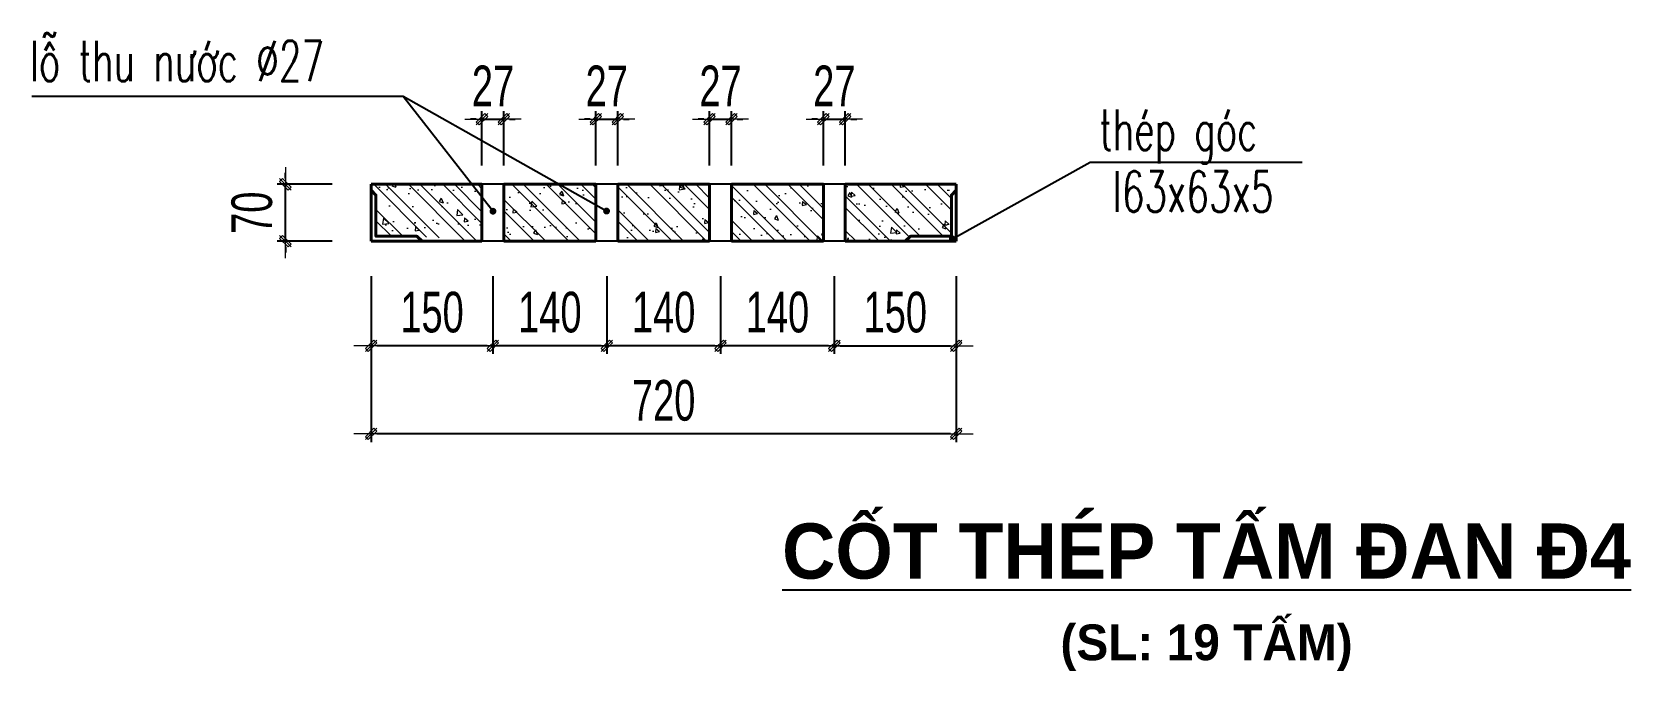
# Model space of a CAD drawing. Header units: inches. Extents: x -676 to 53517, y -16349 to 46516.
# Drawn here: x 31917 to 33885, y 11685 to 12471 of the extents above; entities that cross this region are included whole.
import ezdxf
from ezdxf.enums import TextEntityAlignment as Align

# ---------------------------------------------------------------- set-up
doc = ezdxf.new("R2010")
doc.units = ezdxf.units.IN
doc.header["$MEASUREMENT"] = 0
for name, color, linetype, lineweight in [('LC Dim', 8, 'Continuous', 18), ('LC Hatch', 252, 'Continuous', 9), ('LC Net dam2', 6, 'Continuous', 40), ('LC Text1', 3, 'Continuous', 20), ('LC Text2', 7, 'Continuous', 25), ('THAY', 7, 'Continuous', 25)]:
    doc.layers.add(name, color=color, linetype=linetype, lineweight=lineweight)
doc.styles.add('Arch-Dim', font='vnsimli.shx', dxfattribs={"width": 0.65})
doc.styles.add('HOATBIF', font='hoatbif.shx', dxfattribs={"width": 0.7})
doc.styles.add('LC 1', font='')
doc.styles.get('LC 1').set_extended_font_data('.VnAvantH', bold=True)
doc.dimstyles.new('1-100(1-25)', dxfattribs={"dimscale": 25, "dimtxt": 2.5, "dimasz": 0.35, "dimexe": 0.5, "dimexo": 0, "dimgap": 0.8, "dimtad": 1, "dimdec": 0, "dimzin": 0, "dimdsep": 46, "dimtxsty": 'HOATBIF', "dimblk1": 'DOT', "dimblk2": 'DOT', "dimsah": 1, "dimcen": -1, "dimdle": 1, "dimclrd": 256, "dimclre": 256, "dimclrt": 4, "dimadec": 3, "dimazin": 2, "dimtfac": 0.3333333333333333, "dimtdec": 0, "dimtix": 1, "dimtmove": 2, "dimatfit": 3, "dimldrblk": 'DOT', "dimfxl": 1, "dimtvp": 0.8333333333333331, "dimtolj": 1, "dimtzin": 0, "dimarcsym": 0})

# ---------------------------------------------------------------- blocks, each defined once
blk = doc.blocks.new('DOT')
at = {"layer": 'LC Dim'}
blk.add_line((-3, 0), (3, 0), dxfattribs=at)
at = {"layer": 'LC Dim', "color": 4}
blk.add_line((-1, -1), (1, 1), dxfattribs=at)
blk.add_lwpolyline([(0.5, 1), (-1, -0.5), (-0.5, -1), (1, 0.5)], close=True, dxfattribs=at)
blk = doc.blocks.new('*D487')
at = {"layer": 'Defpoints', "color": 0, "transparency": 16777216}
for p in [(32764.3380156849, 12170.19349480207), (32904.33801568473, 12170.19349480207), (32764.3380156849, 12084.79087703897)]:
    blk.add_point(p, dxfattribs=at)
at = {"layer": 'LC Dim', "lineweight": -2, "transparency": 16777216}
for p, q in [((32764.3380156849, 12170.19349480207), (32764.3380156849, 12074.79087703897)), ((32904.33801568473, 12170.19349480207), (32904.33801568473, 12074.79087703897)), ((32897.33801568473, 12084.79087703897), (32771.3380156849, 12084.79087703897))]:
    blk.add_line(p, q, dxfattribs=at)
at = {"layer": 'LC Dim', "lineweight": -2, "transparency": 16777216, "xscale": 7, "yscale": 7, "zscale": 7, "rotation": 180}
blk.add_blockref('DOT', (32764.3380156849, 12084.79087703897), dxfattribs=at)
at = {"layer": 'LC Dim', "lineweight": -2, "transparency": 16777216, "xscale": 7, "yscale": 7, "zscale": 7}
blk.add_blockref('DOT', (32904.33801568473, 12084.79087703897), dxfattribs=at)
at = {"layer": 'LC Dim', "color": 4, "transparency": 16777216, "insert": (32834.33801568481, 12125.79087703897), "char_height": 50, "attachment_point": 5, "style": 'HOATBIF'}
blk.add_mtext('\\A1;140', dxfattribs=at)
blk = doc.blocks.new('_Dot')
at = {"color": 0, "linetype": 'ByBlock', "lineweight": -2}
blk.add_line((-0.5, 0), (-1, 0), dxfattribs=at)
at = {"color": 0, "linetype": 'ByBlock', "const_width": 0.5}
blk.add_lwpolyline([(-0.25, 0, 1), (0.25, 0, 1)], format="xyb", close=True, dxfattribs=at)
blk = doc.blocks.new('*D488')
at = {"layer": 'Defpoints', "color": 0, "transparency": 16777216}
for p in [(32624.3380156849, 12170.19349480207), (32764.3380156849, 12170.19349480207), (32624.3380156849, 12084.79087703897)]:
    blk.add_point(p, dxfattribs=at)
at = {"layer": 'LC Dim', "lineweight": -2, "transparency": 16777216}
for p, q in [((32624.3380156849, 12170.19349480207), (32624.3380156849, 12074.79087703897)), ((32764.3380156849, 12170.19349480207), (32764.3380156849, 12074.79087703897)), ((32757.3380156849, 12084.79087703897), (32631.3380156849, 12084.79087703897))]:
    blk.add_line(p, q, dxfattribs=at)
at = {"layer": 'LC Dim', "lineweight": -2, "transparency": 16777216, "xscale": 7, "yscale": 7, "zscale": 7, "rotation": 180}
blk.add_blockref('DOT', (32624.3380156849, 12084.79087703897), dxfattribs=at)
at = {"layer": 'LC Dim', "lineweight": -2, "transparency": 16777216, "xscale": 7, "yscale": 7, "zscale": 7}
blk.add_blockref('DOT', (32764.3380156849, 12084.79087703897), dxfattribs=at)
at = {"layer": 'LC Dim', "color": 4, "transparency": 16777216, "insert": (32694.3380156849, 12125.79087703897), "char_height": 50, "attachment_point": 5, "style": 'HOATBIF'}
blk.add_mtext('\\A1;140', dxfattribs=at)
blk = doc.blocks.new('*D489')
at = {"layer": 'Defpoints', "color": 0, "transparency": 16777216}
for p in [(32484.3380156849, 12170.19349480207), (32624.3380156849, 12170.19349480207), (32484.3380156849, 12084.79087703897)]:
    blk.add_point(p, dxfattribs=at)
at = {"layer": 'LC Dim', "lineweight": -2, "transparency": 16777216}
for p, q in [((32484.3380156849, 12170.19349480207), (32484.3380156849, 12074.79087703897)), ((32624.3380156849, 12170.19349480207), (32624.3380156849, 12074.79087703897)), ((32617.3380156849, 12084.79087703897), (32491.3380156849, 12084.79087703897))]:
    blk.add_line(p, q, dxfattribs=at)
at = {"layer": 'LC Dim', "lineweight": -2, "transparency": 16777216, "xscale": 7, "yscale": 7, "zscale": 7, "rotation": 180}
blk.add_blockref('DOT', (32484.3380156849, 12084.79087703897), dxfattribs=at)
at = {"layer": 'LC Dim', "lineweight": -2, "transparency": 16777216, "xscale": 7, "yscale": 7, "zscale": 7}
blk.add_blockref('DOT', (32624.3380156849, 12084.79087703897), dxfattribs=at)
at = {"layer": 'LC Dim', "color": 4, "transparency": 16777216, "insert": (32554.3380156849, 12125.79087703897), "char_height": 50, "attachment_point": 5, "style": 'HOATBIF'}
blk.add_mtext('\\A1;140', dxfattribs=at)
blk = doc.blocks.new('*D490')
at = {"layer": 'Defpoints', "color": 0, "transparency": 16777216}
for p in [(32334.33801568467, 12170.19349480207), (32484.3380156849, 12170.19349480207), (32334.33801568467, 12084.79087703897)]:
    blk.add_point(p, dxfattribs=at)
at = {"layer": 'LC Dim', "lineweight": -2, "transparency": 16777216}
for p, q in [((32334.33801568467, 12170.19349480207), (32334.33801568467, 12074.79087703897)), ((32484.3380156849, 12170.19349480207), (32484.3380156849, 12074.79087703897)), ((32477.3380156849, 12084.79087703897), (32341.33801568467, 12084.79087703897))]:
    blk.add_line(p, q, dxfattribs=at)
at = {"layer": 'LC Dim', "lineweight": -2, "transparency": 16777216, "xscale": 7, "yscale": 7, "zscale": 7, "rotation": 180}
blk.add_blockref('DOT', (32334.33801568467, 12084.79087703897), dxfattribs=at)
at = {"layer": 'LC Dim', "lineweight": -2, "transparency": 16777216, "xscale": 7, "yscale": 7, "zscale": 7}
blk.add_blockref('DOT', (32484.3380156849, 12084.79087703897), dxfattribs=at)
at = {"layer": 'LC Dim', "color": 4, "transparency": 16777216, "insert": (32409.33801568479, 12125.79087703897), "char_height": 50, "attachment_point": 5, "style": 'HOATBIF'}
blk.add_mtext('\\A1;150', dxfattribs=at)
blk = doc.blocks.new('*D491')
at = {"layer": 'Defpoints', "color": 0, "transparency": 16777216}
for p in [(32334.3380156847, 12170.19349480207), (33054.3380156847, 12170.19349480207), (32334.3380156847, 11976.21179332606)]:
    blk.add_point(p, dxfattribs=at)
at = {"layer": 'LC Dim', "lineweight": -2, "transparency": 16777216}
for p, q in [((32334.3380156847, 12170.19349480207), (32334.3380156847, 11966.21179332606)), ((33054.3380156847, 12170.19349480207), (33054.3380156847, 11966.21179332606)), ((33047.3380156847, 11976.21179332606), (32341.3380156847, 11976.21179332606))]:
    blk.add_line(p, q, dxfattribs=at)
at = {"layer": 'LC Dim', "lineweight": -2, "transparency": 16777216, "xscale": 7, "yscale": 7, "zscale": 7, "rotation": 180}
blk.add_blockref('DOT', (32334.3380156847, 11976.21179332606), dxfattribs=at)
at = {"layer": 'LC Dim', "lineweight": -2, "transparency": 16777216, "xscale": 7, "yscale": 7, "zscale": 7}
blk.add_blockref('DOT', (33054.3380156847, 11976.21179332606), dxfattribs=at)
at = {"layer": 'LC Dim', "color": 4, "transparency": 16777216, "insert": (32694.3380156847, 12017.21179332606), "char_height": 50, "attachment_point": 5, "style": 'HOATBIF'}
blk.add_mtext('\\A1;720', dxfattribs=at)
blk = doc.blocks.new('*D492')
at = {"layer": 'Defpoints', "color": 0, "transparency": 16777216}
for p in [(32904.33801568473, 12170.19349480207), (33054.33801568467, 12170.19349480207), (33054.33801568467, 12084.79087703897)]:
    blk.add_point(p, dxfattribs=at)
at = {"layer": 'LC Dim', "lineweight": -2, "transparency": 16777216}
for p, q in [((32904.33801568473, 12170.19349480207), (32904.33801568473, 12074.79087703897)), ((33054.33801568467, 12170.19349480207), (33054.33801568467, 12074.79087703897)), ((32911.33801568473, 12084.79087703897), (33047.33801568467, 12084.79087703897))]:
    blk.add_line(p, q, dxfattribs=at)
at = {"layer": 'LC Dim', "lineweight": -2, "transparency": 16777216, "xscale": 7, "yscale": 7, "zscale": 7, "rotation": 180}
blk.add_blockref('DOT', (32904.33801568473, 12084.79087703897), dxfattribs=at)
at = {"layer": 'LC Dim', "lineweight": -2, "transparency": 16777216, "xscale": 7, "yscale": 7, "zscale": 7}
blk.add_blockref('DOT', (33054.33801568467, 12084.79087703897), dxfattribs=at)
at = {"layer": 'LC Dim', "color": 4, "transparency": 16777216, "insert": (32979.3380156847, 12125.79087703897), "char_height": 50, "attachment_point": 5, "style": 'HOATBIF'}
blk.add_mtext('\\A1;150', dxfattribs=at)
blk = doc.blocks.new('*D493')
at = {"layer": 'Defpoints', "color": 0, "transparency": 16777216}
for p in [(32497.83801568467, 12363.46043997703), (32470.83801568467, 12306.34922751144), (32497.83801568467, 12306.34922751144)]:
    blk.add_point(p, dxfattribs=at)
at = {"layer": 'LC Dim', "lineweight": -2, "transparency": 16777216}
for p, q in [((32463.83801568467, 12363.46043997703), (32456.83801568467, 12363.46043997703)), ((32470.83801568467, 12306.34922751144), (32470.83801568467, 12373.46043997703)), ((32470.83801568467, 12363.46043997703), (32497.83801568467, 12363.46043997703)), ((32497.83801568467, 12306.34922751144), (32497.83801568467, 12373.46043997703)), ((32504.83801568467, 12363.46043997703), (32511.83801568467, 12363.46043997703))]:
    blk.add_line(p, q, dxfattribs=at)
at = {"layer": 'LC Dim', "lineweight": -2, "transparency": 16777216, "xscale": 7, "yscale": 7, "zscale": 7}
blk.add_blockref('DOT', (32470.83801568467, 12363.46043997703), dxfattribs=at)
at = {"layer": 'LC Dim', "lineweight": -2, "transparency": 16777216, "xscale": 7, "yscale": 7, "zscale": 7, "rotation": 180}
blk.add_blockref('DOT', (32497.83801568467, 12363.46043997703), dxfattribs=at)
at = {"layer": 'LC Dim', "color": 4, "transparency": 16777216, "insert": (32484.33801568467, 12404.46043997703), "char_height": 50, "attachment_point": 5, "style": 'HOATBIF'}
blk.add_mtext('\\A1;27', dxfattribs=at)
blk = doc.blocks.new('*D494')
at = {"layer": 'Defpoints', "color": 0, "transparency": 16777216}
for p in [(32637.83801568467, 12363.46043997703), (32610.83801568467, 12306.34922751144), (32637.83801568467, 12306.34922751144)]:
    blk.add_point(p, dxfattribs=at)
at = {"layer": 'LC Dim', "lineweight": -2, "transparency": 16777216}
for p, q in [((32603.83801568467, 12363.46043997703), (32596.83801568467, 12363.46043997703)), ((32610.83801568467, 12306.34922751144), (32610.83801568467, 12373.46043997703)), ((32610.83801568467, 12363.46043997703), (32637.83801568467, 12363.46043997703)), ((32637.83801568467, 12306.34922751144), (32637.83801568467, 12373.46043997703)), ((32644.83801568467, 12363.46043997703), (32651.83801568467, 12363.46043997703))]:
    blk.add_line(p, q, dxfattribs=at)
at = {"layer": 'LC Dim', "lineweight": -2, "transparency": 16777216, "xscale": 7, "yscale": 7, "zscale": 7}
blk.add_blockref('DOT', (32610.83801568467, 12363.46043997703), dxfattribs=at)
at = {"layer": 'LC Dim', "lineweight": -2, "transparency": 16777216, "xscale": 7, "yscale": 7, "zscale": 7, "rotation": 180}
blk.add_blockref('DOT', (32637.83801568467, 12363.46043997703), dxfattribs=at)
at = {"layer": 'LC Dim', "color": 4, "transparency": 16777216, "insert": (32624.33801568467, 12404.46043997703), "char_height": 50, "attachment_point": 5, "style": 'HOATBIF'}
blk.add_mtext('\\A1;27', dxfattribs=at)
blk = doc.blocks.new('*D495')
at = {"layer": 'Defpoints', "color": 0, "transparency": 16777216}
for p in [(32777.83801568513, 12363.46043997703), (32750.83801568513, 12306.34922751144), (32777.83801568513, 12306.34922751144)]:
    blk.add_point(p, dxfattribs=at)
at = {"layer": 'LC Dim', "lineweight": -2, "transparency": 16777216}
for p, q in [((32743.83801568513, 12363.46043997703), (32736.83801568513, 12363.46043997703)), ((32750.83801568513, 12306.34922751144), (32750.83801568513, 12373.46043997703)), ((32750.83801568513, 12363.46043997703), (32777.83801568513, 12363.46043997703)), ((32777.83801568513, 12306.34922751144), (32777.83801568513, 12373.46043997703)), ((32784.83801568513, 12363.46043997703), (32791.83801568513, 12363.46043997703))]:
    blk.add_line(p, q, dxfattribs=at)
at = {"layer": 'LC Dim', "lineweight": -2, "transparency": 16777216, "xscale": 7, "yscale": 7, "zscale": 7}
blk.add_blockref('DOT', (32750.83801568513, 12363.46043997703), dxfattribs=at)
at = {"layer": 'LC Dim', "lineweight": -2, "transparency": 16777216, "xscale": 7, "yscale": 7, "zscale": 7, "rotation": 180}
blk.add_blockref('DOT', (32777.83801568513, 12363.46043997703), dxfattribs=at)
at = {"layer": 'LC Dim', "color": 4, "transparency": 16777216, "insert": (32764.33801568513, 12404.46043997703), "char_height": 50, "attachment_point": 5, "style": 'HOATBIF'}
blk.add_mtext('\\A1;27', dxfattribs=at)
blk = doc.blocks.new('*D496')
at = {"layer": 'Defpoints', "color": 0, "transparency": 16777216}
for p in [(32917.83801568513, 12363.46043997703), (32890.83801568513, 12306.34922751144), (32917.83801568513, 12306.34922751144)]:
    blk.add_point(p, dxfattribs=at)
at = {"layer": 'LC Dim', "lineweight": -2, "transparency": 16777216}
for p, q in [((32883.83801568513, 12363.46043997703), (32876.83801568513, 12363.46043997703)), ((32890.83801568513, 12306.34922751144), (32890.83801568513, 12373.46043997703)), ((32890.83801568513, 12363.46043997703), (32917.83801568513, 12363.46043997703)), ((32917.83801568513, 12306.34922751144), (32917.83801568513, 12373.46043997703)), ((32924.83801568513, 12363.46043997703), (32931.83801568513, 12363.46043997703))]:
    blk.add_line(p, q, dxfattribs=at)
at = {"layer": 'LC Dim', "lineweight": -2, "transparency": 16777216, "xscale": 7, "yscale": 7, "zscale": 7}
blk.add_blockref('DOT', (32890.83801568513, 12363.46043997703), dxfattribs=at)
at = {"layer": 'LC Dim', "lineweight": -2, "transparency": 16777216, "xscale": 7, "yscale": 7, "zscale": 7, "rotation": 180}
blk.add_blockref('DOT', (32917.83801568513, 12363.46043997703), dxfattribs=at)
at = {"layer": 'LC Dim', "color": 4, "transparency": 16777216, "insert": (32904.33801568513, 12404.46043997703), "char_height": 50, "attachment_point": 5, "style": 'HOATBIF'}
blk.add_mtext('\\A1;27', dxfattribs=at)
blk = doc.blocks.new('*D530')
at = {"layer": 'Defpoints', "color": 0, "transparency": 16777216}
for p in [(32228.87018253107, 12283.35978782677), (32286.63405259037, 12283.35978782677), (32286.63405259037, 12213.35978782304)]:
    blk.add_point(p, dxfattribs=at)
at = {"layer": 'LC Dim', "lineweight": -2, "transparency": 16777216}
for p, q in [((32228.87018253107, 12290.35978782677), (32228.87018253107, 12297.35978782677)), ((32286.63405259037, 12283.35978782677), (32218.87018253107, 12283.35978782677)), ((32228.87018253107, 12213.35978782304), (32228.87018253107, 12283.35978782677)), ((32286.63405259037, 12213.35978782304), (32218.87018253107, 12213.35978782304)), ((32228.87018253107, 12206.35978782304), (32228.87018253107, 12199.35978782304))]:
    blk.add_line(p, q, dxfattribs=at)
at = {"layer": 'LC Dim', "lineweight": -2, "transparency": 16777216, "xscale": 7, "yscale": 7, "zscale": 7}
for p, rotation in [((32228.87018253107, 12283.35978782677), 270), ((32228.87018253107, 12213.35978782304), 90)]:
    blk.add_blockref('DOT', p, dxfattribs=dict(at, rotation=rotation))
at = {"layer": 'LC Dim', "color": 4, "transparency": 16777216, "insert": (32187.87018253107, 12248.35978782489), "char_height": 50, "attachment_point": 5, "rotation": 90, "style": 'HOATBIF'}
blk.add_mtext('\\A1;70', dxfattribs=at)
blk = doc.blocks.new('TIEUDE2')
at = {"layer": 'LC Text2', "color": 7, "style": 'LC 1'}
blk.add_attdef('%%UTIªU§Ò', text='', height=3.5, dxfattribs=at).set_placement((0, 0), align=Align.BOTTOM_CENTER)
blk.add_attdef('TL', text='', height=2.2, dxfattribs=at).set_placement((0, -1.800000000000011), align=Align.TOP_CENTER)

msp = doc.modelspace()

# ---------------------------------------------------------------- hatches: boundary and pattern name
at = {"layer": 'LC Hatch'}
h = msp.add_hatch(dxfattribs=at)
h.set_pattern_fill('BTCT', color=256, scale=8, angle=270, style=0)
h.set_pattern_definition([(320, (-155818.3746944324, -10066.20533967744), (-5.020170798607619, -57.38081460806028), [6, -66]), (265, (-155818.3746944324, -10066.20533967744), (60.17537069600095, 11.10010668903999), [4.8, -52.8]), (10.45139999999996, (-155818.7930416325, -10070.98707407744), (55.15516336487628, -46.28075053712173), [5.099215200000001, -56.09136896]), (316.1842, (-155802.3746944324, -10066.20533967744), (-13.24152114632146, -85.37928389005155), [9, -99]), (6.635599999999986, (-155803.4781589924, -10073.32027927744), (77.92942967203533, -74.77301644389628), [7.648823039999966, -84.13703999999946]), (261.1842, (-155802.3746944324, -10066.20533967744), (77.92948807402595, -74.77295561069019), [7.2, -79.2]), (291, (-155806.3746944324, -10074.20533967744), (-32.20951125322711, -47.75256416947693), [6, -66]), (236, (-155806.3746944324, -10074.20533967744), (58.01200360374823, -19.46522655372655), [4.8, -52.8]), (341.4514, (-155809.0588229125, -10078.18471831744), (25.80243973679618, -67.2178102865192), [5.099215200000001, -56.09136896]), (307.5, (-155818.3746944324, -10066.20533967744), (26.63150830650492, -0.9727884253832584), [0, -52.15999999999994, 0, -53.59999999999994, 0, -52.99999999999994]), (277.5, (-155818.3746944324, -10066.20533967744), (31.55293695058882, -21.0455629953719), [0, -30.56, 0, -50.96, 0, -20.2]), (237.5, (-155818.3746944324, -10048.36533967744), (-1.804389738750388, -42.70579489379272), [0, -20, 0, -62.4, 0, -82.8]), (227.5, (-155818.3746944324, -10040.36533967744), (8.00839858658541, -46.6548935473909), [0, -25.99999999999986, 0, -41.43999999999973, 0, -58.79999999999973]), (315, (-155818.3746944324, -10066.20533967744), (21.21320343559643, 21.21320343559642), []), (315, (-155818.3746944324, -10080.34747527744), (21.21320343559643, 21.21320343559642), [])])
h.paths.add_polyline_path([(32334.33801568467, 12283.35978782676), (32334.33801568467, 12276.35978782304), (32340.33801568467, 12270.05356161423), (32340.33801568467, 12219.35978782304), (32390.66576082287, 12219.35978782304), (32470.83801568467, 12213.35978782304), (32470.83801568467, 12283.35978782676)])
h.paths.add_polyline_path([(32497.83801568467, 12283.35978782676), (32497.83801568467, 12213.35978782304), (32610.83801568467, 12213.35978782304), (32610.83801568467, 12283.35978782676)])
h.paths.add_polyline_path([(32750.83801568513, 12213.35978782304), (32750.83801568513, 12283.35978782676), (32637.83801568467, 12283.35978782676), (32637.83801568467, 12213.35978782304)])
h.paths.add_polyline_path([(32890.83801568513, 12213.35978782304), (32890.83801568513, 12283.35978782676), (32777.83801568513, 12283.35978782676), (32777.83801568513, 12213.35978782304)])
h.paths.add_polyline_path([(32998.01027054623, 12219.35978782304), (33048.33801568467, 12219.35978782304), (33048.33801568467, 12270.05356161423), (33054.33801568467, 12283.35978782676), (32917.83801568513, 12283.35978782676), (32917.83801568513, 12213.35978782304), (32991.33801568444, 12213.35978782304)])

# ---------------------------------------------------------------- linework, layer by layer
at = {"layer": 'LC Net dam2'}
for p, q in [((32470.83801568467, 12283.35978782676, 0.0001172501901537972), (32334.33801568467, 12283.35978782676, 0.0001172501901537972)), ((32334.33801568467, 12283.35978782676, 0.0001172501901537972), (32334.33801568467, 12213.35978782304, 0.0001172501901537972)), ((32470.83801568467, 12213.35978782304, 0.0001172501901537972), (32470.83801568467, 12283.35978782676, 0.0001172501901537972)), ((32610.83801568467, 12283.35978782676, 0.0001172501901537972), (32497.83801568467, 12283.35978782676, 0.0001172501901537972)), ((32497.83801568467, 12213.35978782304, 0.0001172501901537972), (32497.83801568467, 12283.35978782676, 0.0001172501901537972)), ((32610.83801568467, 12213.35978782304, 0.0001172501901537972), (32610.83801568467, 12283.35978782676, 0.0001172501901537972)), ((32750.83801568513, 12283.35978782676, 0.0001172501901537972), (32637.83801568467, 12283.35978782676, 0.0001172501901537972)), ((32637.83801568467, 12213.35978782304, 0.0001172501901537972), (32637.83801568467, 12283.35978782676, 0.0001172501901537972)), ((32750.83801568513, 12213.35978782304, 0.0001172501901537972), (32750.83801568513, 12283.35978782676, 0.0001172501901537972)), ((32890.83801568513, 12283.35978782676, 0.0001172501901537972), (32777.83801568513, 12283.35978782676, 0.0001172501901537972)), ((32777.83801568513, 12213.35978782304, 0.0001172501901537972), (32777.83801568513, 12283.35978782676, 0.0001172501901537972)), ((32890.83801568513, 12213.35978782304, 0.0001172501901537972), (32890.83801568513, 12283.35978782676, 0.0001172501901537972)), ((33054.33801568467, 12283.35978782676, 0.0001172501901537972), (32917.83801568513, 12283.35978782676, 0.0001172501901537972)), ((32917.83801568513, 12213.35978782304, 0.0001172501901537972), (32917.83801568513, 12283.35978782676, 0.0001172501901537972)), ((33054.33801568467, 12283.35978782676, 0.0001172501901537972), (33054.33801568467, 12213.35978782304, 0.0001172501901537972)), ((32470.83801568467, 12213.35978782304, 0.0001172501901537972), (32334.33801568467, 12213.35978782304, 0.0001172501901537972)), ((32610.83801568467, 12213.35978782304, 0.0001172501901537972), (32497.83801568467, 12213.35978782304, 0.0001172501901537972)), ((32750.83801568513, 12213.35978782304, 0.0001172501901537972), (32637.83801568467, 12213.35978782304, 0.0001172501901537972)), ((32890.83801568513, 12213.35978782304, 0.0001172501901537972), (32777.83801568513, 12213.35978782304, 0.0001172501901537972)), ((33054.33801568467, 12213.35978782304, 0.0001172501901537972), (32917.83801568513, 12213.35978782304, 0.0001172501901537972))]:
    msp.add_line(p, q, dxfattribs=at)
at = {"layer": 'LC Net dam2', "elevation": 0.0001172501901537972}
for points in [[(32397.33801568467, 12213.35978782304), (32390.66576082287, 12219.35978782304), (32340.33801568467, 12219.35978782304), (32340.33801568467, 12270.05356161423), (32334.33801568467, 12276.35978782304)], [(32991.33801568444, 12213.35978782304), (32998.01027054623, 12219.35978782304), (33048.33801568467, 12219.35978782304), (33048.33801568467, 12270.05356161423), (33054.33801568467, 12276.35978782304)]]:
    msp.add_lwpolyline(points, dxfattribs=at)
at = {"layer": 'THAY'}
for p, q in [((32497.83801568467, 12283.35978782676, 0.0001172501901537972), (32470.83801568467, 12283.35978782676, 0.0001172501901537972)), ((32637.83801568467, 12283.35978782676, 0.0001172501901537972), (32610.83801568467, 12283.35978782676, 0.0001172501901537972)), ((32777.83801568513, 12283.35978782676, 0.0001172501901537972), (32750.83801568513, 12283.35978782676, 0.0001172501901537972)), ((32917.83801568513, 12283.35978782676, 0.0001172501901537972), (32890.83801568513, 12283.35978782676, 0.0001172501901537972)), ((32497.83801568467, 12213.35978782304, 0.0001172501901537972), (32470.83801568467, 12213.35978782304, 0.0001172501901537972)), ((32637.83801568467, 12213.35978782304, 0.0001172501901537972), (32610.83801568467, 12213.35978782304, 0.0001172501901537972)), ((32777.83801568513, 12213.35978782304, 0.0001172501901537972), (32750.83801568513, 12213.35978782304, 0.0001172501901537972)), ((32917.83801568513, 12213.35978782304, 0.0001172501901537972), (32890.83801568513, 12213.35978782304, 0.0001172501901537972))]:
    msp.add_line(p, q, dxfattribs=at)

# ---------------------------------------------------------------- block references
at = {"layer": 'LC Text2'}
ref = msp.add_blockref('TIEUDE2', (33362.31391600351, 11777.79036075954, 0.0001177949368228901), dxfattribs=dict(at, xscale=20.00000117034889, yscale=20.00000117034889, zscale=20.00000117034889, rotation=359.999216292062))
ref.add_attrib('%%UTIªU§Ò', '%%Ucèt thÐp tÊm ®an ®4', dxfattribs={"color": 7, "height": 67.92296400959917, "rotation": 359.9992162884957, "style": 'LC 1'}).set_placement((33362.31391600351, 11777.79036075954, 0.0001177949368228901), align=Align.BOTTOM_CENTER)
ref.add_attrib('TL', '(sl: 19 TÊM)', dxfattribs={"color": 7, "height": 44.00000257479772, "rotation": 359.9992162884957, "style": 'LC 1'}).set_placement((33362.31342360108, 11741.79035864748, 0.0001177949368228902), align=Align.TOP_CENTER)

# ---------------------------------------------------------------- texts
at = {"layer": 'LC Text1', "style": 'Arch-Dim', "width": 0.65}
for s, p in [('lç thu n\xadíc %%C27', (31914.48799596679, 12410.07252489905, 0.0001172501901537972)), ('thÐp gãc', (33230.13671630759, 12325.45791959377, 0.0001172501901537972)), ('l63x63x5', (33246.91960149947, 12249.37004282778, 0.0001172501901537972))]:
    msp.add_text(s, height=50, dxfattribs=at).set_placement(p)

# ---------------------------------------------------------------- dimensions: what is measured, and where the dimension line sits
at = {"layer": 'LC Dim'}
for base, p1, p2, picture, middle in [((32497.83801568467, 12363.46043997703, 0.0001172501901537972), (32470.83801568467, 12306.34922751144, 0.0001172501901537972), (32497.83801568467, 12306.34922751144, 0.0001172501901537972), '*D493', (32484.33801568467, 12404.46043997703, 0.0001172501901537972)), ((32637.83801568467, 12363.46043997703, 0.0001172501901537972), (32610.83801568467, 12306.34922751144, 0.0001172501901537972), (32637.83801568467, 12306.34922751144, 0.0001172501901537972), '*D494', (32624.33801568467, 12404.46043997703, 0.0001172501901537972)), ((32777.83801568513, 12363.46043997703, 0.0001172501901537972), (32750.83801568513, 12306.34922751144, 0.0001172501901537972), (32777.83801568513, 12306.34922751144, 0.0001172501901537972), '*D495', (32764.33801568513, 12404.46043997703, 0.0001172501901537972)), ((32917.83801568513, 12363.46043997703, 0.0001172501901537972), (32890.83801568513, 12306.34922751144, 0.0001172501901537972), (32917.83801568513, 12306.34922751144, 0.0001172501901537972), '*D496', (32904.33801568513, 12404.46043997703, 0.0001172501901537972)), ((32334.33801568467, 12084.79087703897, 0.0001172501901537972), (32484.3380156849, 12170.19349480207, 0.0001172501901537972), (32334.33801568467, 12170.19349480207, 0.0001172501901537972), '*D490', (32409.33801568479, 12125.79087703897, 0.0001172501901537972)), ((32334.3380156847, 11976.21179332606, 0.0001172501901537972), (33054.3380156847, 12170.19349480207, 0.0001172501901537972), (32334.3380156847, 12170.19349480207, 0.0001172501901537972), '*D491', (32694.3380156847, 12017.21179332606, 0.0001172501901537972)), ((32484.3380156849, 12084.79087703897, 0.0001172501901537972), (32624.3380156849, 12170.19349480207, 0.0001172501901537972), (32484.3380156849, 12170.19349480207, 0.0001172501901537972), '*D489', (32554.3380156849, 12125.79087703897, 0.0001172501901537972)), ((32624.3380156849, 12084.79087703897, 0.0001172501901537972), (32764.3380156849, 12170.19349480207, 0.0001172501901537972), (32624.3380156849, 12170.19349480207, 0.0001172501901537972), '*D488', (32694.3380156849, 12125.79087703897, 0.0001172501901537972)), ((32764.3380156849, 12084.79087703897, 0.0001172501901537972), (32904.33801568473, 12170.19349480207, 0.0001172501901537972), (32764.3380156849, 12170.19349480207, 0.0001172501901537972), '*D487', (32834.33801568481, 12125.79087703897, 0.0001172501901537972)), ((33054.33801568467, 12084.79087703897, 0.0001172501901537972), (32904.33801568473, 12170.19349480207, 0.0001172501901537972), (33054.33801568467, 12170.19349480207, 0.0001172501901537972), '*D492', (32979.3380156847, 12125.79087703897, 0.0001172501901537972))]:
    dim = msp.add_linear_dim(base=base, p1=p1, p2=p2, dimstyle='1-100(1-25)', override={"dimscale": 20}, dxfattribs=at)
    dim.commit()
    dim.dimension.update_dxf_attribs({"geometry": picture, "text_midpoint": middle})
dim = msp.add_linear_dim(base=(32228.87018253107, 12283.35978782677, 0.0001172501901537972), p1=(32286.63405259035, 12213.35978782304, 0.0001172501901537972), p2=(32286.63405259035, 12283.35978782676, 0.0001172501901537972), angle=90, dimstyle='1-100(1-25)', override={"dimscale": 20}, dxfattribs=at)
dim.commit()
dim.dimension.update_dxf_attribs({"geometry": '*D530', "text_midpoint": (32187.87018253107, 12248.35978782489, 0.0001172501901537972)})

# ---------------------------------------------------------------- leaders
for points in [[(32484.33801568467, 12250.24757186974, 0.0001172501901537972), (32373.90556886121, 12391.5358840701, 0.0001172501901537972), (31917.14086907111, 12391.5358840701, 0.0001172501901537972)], [(32624.08957538621, 12250.43760172721, 0.0001172501901537972), (32373.90556886121, 12391.5358840701, 0.0001172501901537972), (31917.14086907111, 12391.5358840701, 0.0001172501901537972)], [(33049.60058474926, 12216.18447857372, 0.0001172501901537972), (33219.16611007323, 12310.79843737733, 0.0001172501901537972), (33479.82875878822, 12310.79843737733, 0.0001172501901537972)]]:
    msp.add_leader(points, dimstyle='1-100(1-25)', override={"dimscale": 24}, dxfattribs=at)

doc.saveas('drawing.dxf')
